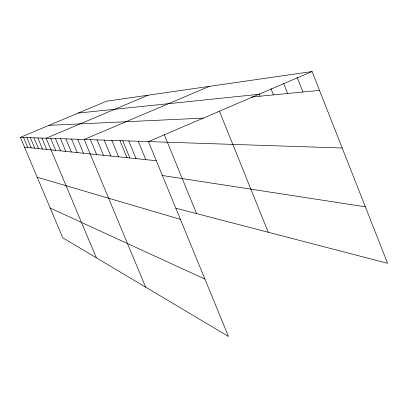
<?xml version="1.0" encoding="UTF-8"?>
<svg xmlns="http://www.w3.org/2000/svg" width="408" height="408" viewBox="0 0 408 408"><rect width="100%" height="100%" fill="white"/><g stroke="black" fill="none" stroke-linecap="round" stroke-linejoin="round"><path stroke-width="0.61" d="M312.084 71.538L148.451 141.591L228.485 336.462L62.776 237.828L20.4 137.363L106.422 101.22L312.084 71.538L387.6 263.303L175.914 208.228M209.401 86.358L84.165 139.47L145.646 287.155M148.14 95.202L46.15 138.215L96.324 257.795M78.254 113.057L258.901 94.304M251.517 97.048L319.495 90.357M49.006 125.343L203.271 118.121M20.4 137.363L342.2 148.017M24.531 147.155L156.31 160.721M161.899 175.425L365.354 206.815M37.22 177.235L180.377 219.326M50.225 208.065L204.913 279.077M26.867 137.578L31.192 147.839M23.557 137.471L27.78 147.487M50.658 138.363L55.687 150.363M41.881 138.072L46.65 149.43M37.832 137.94L42.483 149.002M33.992 137.812L38.525 148.594M30.34 137.695L34.767 148.206M71.573 139.052L77.219 152.577M65.861 138.863L71.339 151.975M60.491 138.689L65.81 151.404M55.432 138.521L60.603 150.868M90.423 139.674L96.614 154.576M77.663 139.256L83.487 153.224M111.812 140.383L118.626 156.84M104.198 140.128L110.792 156.035M97.084 139.893L103.474 155.28M138.22 141.25L145.784 159.635M128.755 140.939L136.053 158.636M122.747 140.76L129.79 157.809M119.978 140.648L127.026 157.707M164.286 134.676L196.569 213.603M219.392 111.129L268.245 232.249M270.892 88.516L273.426 94.891M259.253 93.876L260.176 96.196M283.739 83.614L287.655 93.488M297.197 77.387L302.965 91.984"/></g></svg>
